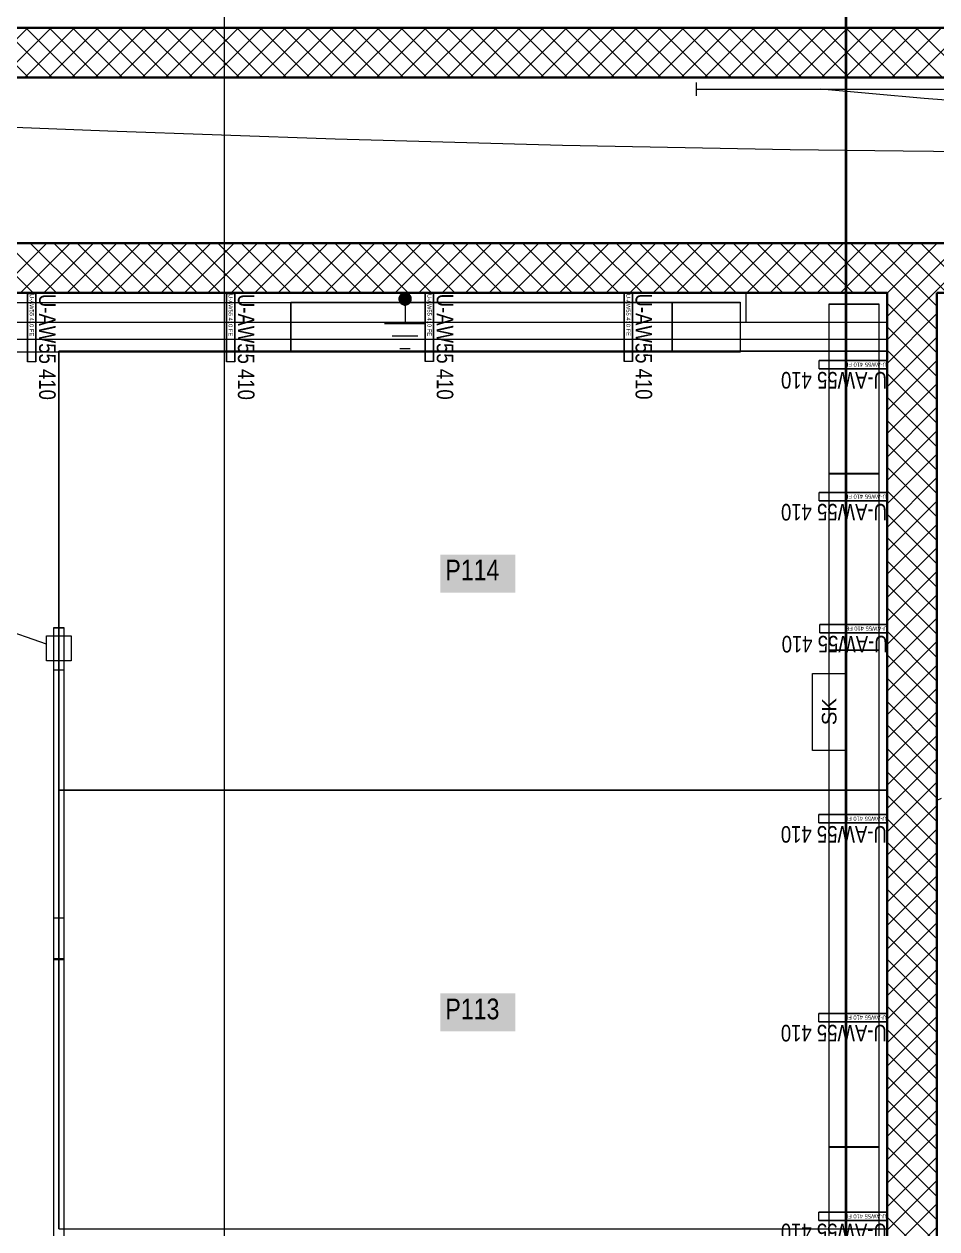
# Model space of a CAD drawing. Extents: x -1067 to 613, y -179 to 712.
# Drawn here: x -189.3 to -79.1, y 331.4 to 476.8 of the extents above; entities that cross this region are included whole.
import ezdxf
from ezdxf.lldxf.tags import DXFTag

# ---------------------------------------------------------------- set-up
doc = ezdxf.new("R2010")
doc.units = 0
doc.layers.get('0').update_dxf_attribs({"lineweight": 13})
for name, color, linetype, lineweight, true_color in [('A-____-MATC-OTLN', 7, 'Strichpunkt - Mittel', 40, 0x0080ff), ('A-DETL-____-OTLN', 5, 'Continuous', 9, 0x0000ff), ('EL01_WAN_Leitung_Licht', 7, 'Continuous', 13, 0x0080ff), ('EL01_WAN_Leuchten', 7, 'Continuous', 13, 0x0080ff), ('EL01_WAN_Licht', 7, 'Continuous', 13, 0x0080ff), ('EL01_WAN_Potentialausgleich', 1, 'Continuous', 13, 0xff0000), ('EL01_WAN_Schlaufkasten', 1, 'Continuous', 13, 0xff0000), ('EL01_WAN_Trassen', 40, 'Continuous', 13, 0xffbf00), ('EL01_WAN_Trassen Befestigung', 7, 'Continuous', 13, 0xb2b200)]:
    doc.layers.add(name, color=color, linetype=linetype, lineweight=lineweight, true_color=true_color)
for name, color, linetype, lineweight in [('A-FLOR-____-OTLN', 7, 'Continuous', 9), ('A-WALL-____-MCUT', 7, 'Continuous', 35), ('A-WALL-____-PATT', 7, 'Continuous', 35), ('C-PRKG-____-IDEN', 7, 'Continuous', 5), ('C-PRKG-____-OTLN', 7, 'Continuous', 9), ('S-GRID-____-OTLN', 7, 'Continuous', 5)]:
    doc.layers.add(name, color=color, linetype=linetype, lineweight=lineweight)
doc.styles.get("Standard").update_dxf_attribs({"font": 'arial.ttf'})
tags = doc.linetypes.add('_Rasterlinie_', pattern=[0.375, 0.2, -0.05, 0.075, -0.05]).pattern_tags.tags
tags[10:11] = [DXFTag(74, 4), DXFTag(75, 0), DXFTag(340, '0'), DXFTag(46, 1.0), DXFTag(50, 0.0), DXFTag(44, 0.0), DXFTag(45, 0.0)]
tags[8:9] = [DXFTag(74, 4), DXFTag(75, 0), DXFTag(340, '0'), DXFTag(46, 1.0), DXFTag(50, 0.0), DXFTag(44, 0.0), DXFTag(45, 0.0)]
tags[6:7] = [DXFTag(74, 4), DXFTag(75, 0), DXFTag(340, '0'), DXFTag(46, 1.0), DXFTag(50, 0.0), DXFTag(44, 0.0), DXFTag(45, 0.0)]
tags[4:5] = [DXFTag(74, 4), DXFTag(75, 0), DXFTag(340, '0'), DXFTag(46, 1.0), DXFTag(50, 0.0), DXFTag(44, 0.0), DXFTag(45, 0.0)]
tags = doc.linetypes.add('Gestrichelt', pattern=[0.1, 0.05, -0.05]).pattern_tags.tags
tags[6:7] = [DXFTag(74, 4), DXFTag(75, 0), DXFTag(340, '0'), DXFTag(46, 1.0), DXFTag(50, 0.0), DXFTag(44, 0.0), DXFTag(45, 0.0)]
tags[4:5] = [DXFTag(74, 4), DXFTag(75, 0), DXFTag(340, '0'), DXFTag(46, 1.0), DXFTag(50, 0.0), DXFTag(44, 0.0), DXFTag(45, 0.0)]
tags = doc.linetypes.add('Strichpunkt - Mittel', pattern=[0.35, 0.15, -0.1, 0, -0.1]).pattern_tags.tags
tags[10:11] = [DXFTag(74, 4), DXFTag(75, 0), DXFTag(340, '0'), DXFTag(46, 1.0), DXFTag(50, 0.0), DXFTag(44, 0.0), DXFTag(45, 0.0)]
tags[8:9] = [DXFTag(74, 4), DXFTag(75, 0), DXFTag(340, '0'), DXFTag(46, 1.0), DXFTag(50, 0.0), DXFTag(44, 0.0), DXFTag(45, 0.0)]
tags[6:7] = [DXFTag(74, 4), DXFTag(75, 0), DXFTag(340, '0'), DXFTag(46, 1.0), DXFTag(50, 0.0), DXFTag(44, 0.0), DXFTag(45, 0.0)]
tags[4:5] = [DXFTag(74, 4), DXFTag(75, 0), DXFTag(340, '0'), DXFTag(46, 1.0), DXFTag(50, 0.0), DXFTag(44, 0.0), DXFTag(45, 0.0)]

# ---------------------------------------------------------------- blocks, each defined once
blk = doc.blocks.new('Referenz-A0UJ3194XE', base_point=(-1062.18, -175.86))
at = {"layer": 'A-____-MATC-OTLN', "color": 0, "linetype": 'Strichpunkt - Mittel', "ltscale": 0.4}
blk.add_line((-90.1, 560.56), (-90.1, -171.09), dxfattribs=at)
at = {"layer": 'A-DETL-____-OTLN', "color": 0, "linetype": 'Gestrichelt', "ltscale": 0.13}
blk.add_line((-244.3, 438.76), (-85.1, 438.76), dxfattribs=at)
at = {"layer": 'A-FLOR-____-OTLN', "color": 0, "linetype": 'Continuous', "ltscale": 0.13}
for p, q in [((-85.1, 444.36), (-244.3, 444.36)), ((-102.1, 440.78), (-102.1, 444.36)), ((-85.1, 440.78), (-244.3, 440.78))]:
    blk.add_line(p, q, dxfattribs=at)
at = {"layer": 'A-WALL-____-MCUT', "color": 0, "linetype": 'Continuous', "ltscale": 0.35}
for p, q in [((198.84, 476.38), (-829.79, 476.38)), ((-827.13, 470.38), (198.84, 470.38)), ((178.3, 450.38), (-831.25, 450.38)), ((-85.1, 444.38), (-244.3, 444.38)), ((-85.1, 444.38), (-85.1, 205.78)), ((-79.1, 413.85), (-79.1, 444.38)), ((32.2, 444.38), (-79.1, 444.38)), ((-79.1, 288.58), (-79.1, 413.85))]:
    blk.add_line(p, q, dxfattribs=at)
at = {"layer": 'A-WALL-____-PATT', "color": 0, "linetype": 'Continuous', "lineweight": 9, "ltscale": 0.13}
for p, q in [((-194.83, 470.38), (-188.83, 476.38)), ((-188.73, 470.38), (-194.73, 476.38)), ((-192.01, 470.38), (-186.01, 476.38)), ((-185.9, 470.38), (-191.9, 476.38)), ((-189.18, 470.38), (-183.18, 476.38)), ((-183.08, 470.38), (-189.08, 476.38)), ((-186.35, 470.38), (-180.35, 476.38)), ((-180.25, 470.38), (-186.25, 476.38)), ((-183.52, 470.38), (-177.52, 476.38)), ((-177.42, 470.38), (-183.42, 476.38)), ((-180.69, 470.38), (-174.69, 476.38)), ((-174.59, 470.38), (-180.59, 476.38)), ((-177.86, 470.38), (-171.86, 476.38)), ((-171.76, 470.38), (-177.76, 476.38)), ((-175.04, 470.38), (-169.04, 476.38)), ((-168.93, 470.38), (-174.93, 476.38)), ((-172.21, 470.38), (-166.21, 476.38)), ((-166.1, 470.38), (-172.1, 476.38)), ((-169.38, 470.38), (-163.38, 476.38)), ((-163.28, 470.38), (-169.28, 476.38)), ((-166.55, 470.38), (-160.55, 476.38)), ((-160.45, 470.38), (-166.45, 476.38)), ((-163.72, 470.38), (-157.72, 476.38)), ((-157.62, 470.38), (-163.62, 476.38)), ((-160.89, 470.38), (-154.89, 476.38)), ((-154.79, 470.38), (-160.79, 476.38)), ((-158.07, 470.38), (-152.07, 476.38)), ((-151.96, 470.38), (-157.96, 476.38)), ((-155.24, 470.38), (-149.24, 476.38)), ((-149.13, 470.38), (-155.13, 476.38)), ((-152.41, 470.38), (-146.41, 476.38)), ((-146.31, 470.38), (-152.31, 476.38)), ((-149.58, 470.38), (-143.58, 476.38)), ((-143.48, 470.38), (-149.48, 476.38)), ((-146.75, 470.38), (-140.75, 476.38)), ((-140.65, 470.38), (-146.65, 476.38)), ((-143.92, 470.38), (-137.92, 476.38)), ((-137.82, 470.38), (-143.82, 476.38)), ((-141.09, 470.38), (-135.09, 476.38)), ((-134.99, 470.38), (-140.99, 476.38)), ((-138.27, 470.38), (-132.27, 476.38)), ((-132.16, 470.38), (-138.16, 476.38)), ((-135.44, 470.38), (-129.44, 476.38)), ((-129.34, 470.38), (-135.34, 476.38)), ((-132.61, 470.38), (-126.61, 476.38)), ((-126.51, 470.38), (-132.51, 476.38)), ((-129.78, 470.38), (-123.78, 476.38)), ((-123.68, 470.38), (-129.68, 476.38)), ((-126.95, 470.38), (-120.95, 476.38)), ((-120.85, 470.38), (-126.85, 476.38)), ((-124.12, 470.38), (-118.12, 476.38)), ((-118.02, 470.38), (-124.02, 476.38)), ((-121.3, 470.38), (-115.3, 476.38)), ((-115.19, 470.38), (-121.19, 476.38)), ((-118.47, 470.38), (-112.47, 476.38)), ((-112.36, 470.38), (-118.36, 476.38)), ((-115.64, 470.38), (-109.64, 476.38)), ((-109.54, 470.38), (-115.54, 476.38)), ((-112.81, 470.38), (-106.81, 476.38)), ((-106.71, 470.38), (-112.71, 476.38)), ((-109.98, 470.38), (-103.98, 476.38)), ((-103.88, 470.38), (-109.88, 476.38)), ((-107.15, 470.38), (-101.15, 476.38)), ((-101.05, 470.38), (-107.05, 476.38)), ((-104.33, 470.38), (-98.33, 476.38)), ((-98.22, 470.38), (-104.22, 476.38)), ((-101.5, 470.38), (-95.5, 476.38)), ((-95.39, 470.38), (-101.39, 476.38)), ((-98.67, 470.38), (-92.67, 476.38)), ((-92.57, 470.38), (-98.57, 476.38)), ((-95.84, 470.38), (-89.84, 476.38)), ((-89.74, 470.38), (-95.74, 476.38)), ((-93.01, 470.38), (-87.01, 476.38)), ((-86.91, 470.38), (-92.91, 476.38)), ((-90.18, 470.38), (-84.18, 476.38)), ((-84.08, 470.38), (-90.08, 476.38)), ((-87.35, 470.38), (-81.35, 476.38)), ((-81.25, 470.38), (-87.25, 476.38)), ((-84.53, 470.38), (-78.53, 476.38)), ((-78.42, 470.38), (-84.42, 476.38)), ((-81.7, 470.38), (-75.7, 476.38)), ((-75.6, 470.38), (-81.6, 476.38)), ((-188.19, 444.38), (-194.19, 450.38)), ((-192.55, 444.38), (-186.55, 450.38)), ((-185.36, 444.38), (-191.36, 450.38)), ((-189.72, 444.38), (-183.72, 450.38)), ((-182.53, 444.38), (-188.53, 450.38)), ((-186.89, 444.38), (-180.89, 450.38)), ((-179.7, 444.38), (-185.7, 450.38)), ((-184.07, 444.38), (-178.07, 450.38)), ((-176.87, 444.38), (-182.87, 450.38)), ((-181.24, 444.38), (-175.24, 450.38)), ((-174.05, 444.38), (-180.05, 450.38)), ((-178.41, 444.38), (-172.41, 450.38)), ((-171.22, 444.38), (-177.22, 450.38)), ((-175.58, 444.38), (-169.58, 450.38)), ((-168.39, 444.38), (-174.39, 450.38)), ((-172.75, 444.38), (-166.75, 450.38)), ((-165.56, 444.38), (-171.56, 450.38)), ((-169.92, 444.38), (-163.92, 450.38)), ((-162.73, 444.38), (-168.73, 450.38)), ((-167.09, 444.38), (-161.09, 450.38)), ((-159.9, 444.38), (-165.9, 450.38)), ((-164.27, 444.38), (-158.27, 450.38)), ((-157.08, 444.38), (-163.08, 450.38)), ((-161.44, 444.38), (-155.44, 450.38)), ((-154.25, 444.38), (-160.25, 450.38)), ((-158.61, 444.38), (-152.61, 450.38)), ((-151.42, 444.38), (-157.42, 450.38)), ((-155.78, 444.38), (-149.78, 450.38)), ((-148.59, 444.38), (-154.59, 450.38)), ((-152.95, 444.38), (-146.95, 450.38)), ((-145.76, 444.38), (-151.76, 450.38)), ((-150.12, 444.38), (-144.12, 450.38)), ((-142.93, 444.38), (-148.93, 450.38)), ((-147.3, 444.38), (-141.3, 450.38)), ((-140.1, 444.38), (-146.1, 450.38)), ((-144.47, 444.38), (-138.47, 450.38)), ((-137.28, 444.38), (-143.28, 450.38)), ((-141.64, 444.38), (-135.64, 450.38)), ((-134.45, 444.38), (-140.45, 450.38)), ((-138.81, 444.38), (-132.81, 450.38)), ((-131.62, 444.38), (-137.62, 450.38)), ((-135.98, 444.38), (-129.98, 450.38)), ((-128.79, 444.38), (-134.79, 450.38)), ((-133.15, 444.38), (-127.15, 450.38)), ((-125.96, 444.38), (-131.96, 450.38)), ((-130.33, 444.38), (-124.33, 450.38)), ((-123.13, 444.38), (-129.13, 450.38)), ((-127.5, 444.38), (-121.5, 450.38)), ((-120.31, 444.38), (-126.31, 450.38)), ((-124.67, 444.38), (-118.67, 450.38)), ((-117.48, 444.38), (-123.48, 450.38)), ((-121.84, 444.38), (-115.84, 450.38)), ((-114.65, 444.38), (-120.65, 450.38)), ((-119.01, 444.38), (-113.01, 450.38)), ((-111.82, 444.38), (-117.82, 450.38)), ((-116.18, 444.38), (-110.18, 450.38)), ((-108.99, 444.38), (-114.99, 450.38)), ((-113.35, 444.38), (-107.35, 450.38)), ((-106.16, 444.38), (-112.16, 450.38)), ((-110.53, 444.38), (-104.53, 450.38)), ((-103.34, 444.38), (-109.34, 450.38)), ((-107.7, 444.38), (-101.7, 450.38)), ((-100.51, 444.38), (-106.51, 450.38)), ((-104.87, 444.38), (-98.87, 450.38)), ((-97.68, 444.38), (-103.68, 450.38)), ((-102.04, 444.38), (-96.04, 450.38)), ((-94.85, 444.38), (-100.85, 450.38)), ((-99.21, 444.38), (-93.21, 450.38)), ((-92.02, 444.38), (-98.02, 450.38)), ((-96.38, 444.38), (-90.38, 450.38)), ((-89.19, 444.38), (-95.19, 450.38)), ((-93.56, 444.38), (-87.56, 450.38)), ((-86.36, 444.38), (-92.36, 450.38)), ((-90.73, 444.38), (-84.73, 450.38)), ((-83.54, 444.38), (-89.54, 450.38)), ((-87.9, 444.38), (-81.9, 450.38)), ((-80.71, 444.38), (-86.71, 450.38)), ((-85.07, 444.38), (-79.07, 450.38)), ((-77.88, 444.38), (-83.88, 450.38)), ((-82.24, 444.38), (-76.24, 450.38)), ((-75.05, 444.38), (-81.05, 450.38)), ((-79.41, 444.38), (-73.41, 450.38)), ((-85.1, 444.35), (-85.07, 444.38)), ((-85.1, 441.52), (-82.24, 444.38)), ((-85.1, 438.69), (-79.41, 444.38)), ((-79.1, 439.94), (-83.54, 444.38)), ((-79.1, 442.76), (-80.71, 444.38)), ((-79.1, 437.11), (-85.1, 443.11)), ((-85.1, 435.86), (-79.1, 441.86)), ((-79.1, 434.28), (-85.1, 440.28)), ((-85.1, 433.04), (-79.1, 439.04)), ((-79.1, 431.45), (-85.1, 437.45)), ((-85.1, 430.21), (-79.1, 436.21)), ((-79.1, 428.62), (-85.1, 434.62)), ((-85.1, 427.38), (-79.1, 433.38)), ((-79.1, 425.79), (-85.1, 431.79)), ((-85.1, 424.55), (-79.1, 430.55)), ((-79.1, 422.97), (-85.1, 428.97)), ((-85.1, 421.72), (-79.1, 427.72)), ((-79.1, 420.14), (-85.1, 426.14)), ((-85.1, 418.89), (-79.1, 424.89)), ((-79.1, 417.31), (-85.1, 423.31)), ((-85.1, 416.06), (-79.1, 422.06)), ((-79.1, 414.48), (-85.1, 420.48)), ((-85.1, 413.24), (-79.1, 419.24)), ((-79.1, 411.65), (-85.1, 417.65)), ((-85.1, 410.41), (-79.1, 416.41)), ((-79.1, 408.82), (-85.1, 414.82)), ((-85.1, 407.58), (-79.1, 413.58)), ((-79.1, 406), (-85.1, 412)), ((-85.1, 404.75), (-79.1, 410.75)), ((-79.1, 403.17), (-85.1, 409.17)), ((-85.1, 401.92), (-79.1, 407.92)), ((-79.1, 400.34), (-85.1, 406.34)), ((-85.1, 399.09), (-79.1, 405.09)), ((-79.1, 397.51), (-85.1, 403.51)), ((-85.1, 396.27), (-79.1, 402.27)), ((-79.1, 394.68), (-85.1, 400.68)), ((-85.1, 393.44), (-79.1, 399.44)), ((-79.1, 391.85), (-85.1, 397.85)), ((-85.1, 390.61), (-79.1, 396.61)), ((-79.1, 389.02), (-85.1, 395.02)), ((-85.1, 387.78), (-79.1, 393.78)), ((-79.1, 386.2), (-85.1, 392.2)), ((-85.1, 384.95), (-79.1, 390.95)), ((-79.1, 383.37), (-85.1, 389.37)), ((-85.1, 382.12), (-79.1, 388.12)), ((-79.1, 380.54), (-85.1, 386.54)), ((-85.1, 379.3), (-79.1, 385.3)), ((-79.1, 377.71), (-85.1, 383.71)), ((-78.58, 383.33), (-79.1, 383.07)), ((-85.1, 376.47), (-79.1, 382.47)), ((-79.1, 374.88), (-85.1, 380.88)), ((-85.1, 373.64), (-79.1, 379.64)), ((-79.1, 372.05), (-85.1, 378.05)), ((-85.1, 370.81), (-79.1, 376.81)), ((-79.1, 369.23), (-85.1, 375.23)), ((-85.1, 367.98), (-79.1, 373.98)), ((-79.1, 366.4), (-85.1, 372.4)), ((-85.1, 365.15), (-79.1, 371.15)), ((-79.1, 363.57), (-85.1, 369.57)), ((-85.1, 362.32), (-79.1, 368.32)), ((-79.1, 360.74), (-85.1, 366.74)), ((-85.1, 359.5), (-79.1, 365.5)), ((-79.1, 357.91), (-85.1, 363.91)), ((-85.1, 356.67), (-79.1, 362.67)), ((-79.1, 355.08), (-85.1, 361.08)), ((-85.1, 353.84), (-79.1, 359.84)), ((-79.1, 352.26), (-85.1, 358.26)), ((-85.1, 351.01), (-79.1, 357.01)), ((-79.1, 349.43), (-85.1, 355.43)), ((-85.1, 348.18), (-79.1, 354.18)), ((-79.1, 346.6), (-85.1, 352.6)), ((-85.1, 345.35), (-79.1, 351.35)), ((-79.1, 343.77), (-85.1, 349.77)), ((-85.1, 342.53), (-79.1, 348.53)), ((-79.1, 340.94), (-85.1, 346.94)), ((-85.1, 339.7), (-79.1, 345.7)), ((-79.1, 338.11), (-85.1, 344.11)), ((-85.1, 336.87), (-79.1, 342.87)), ((-79.1, 335.28), (-85.1, 341.28)), ((-85.1, 334.04), (-79.1, 340.04)), ((-79.1, 332.46), (-85.1, 338.46)), ((-85.1, 331.21), (-79.1, 337.21)), ((-79.1, 329.63), (-85.1, 335.63)), ((-85.1, 328.38), (-79.1, 334.38)), ((-79.1, 326.8), (-85.1, 332.8)), ((-85.1, 325.56), (-79.1, 331.56))]:
    blk.add_line(p, q, dxfattribs=at)
at = {"layer": 'C-PRKG-____-IDEN', "color": 7, "linetype": 'Continuous', "ltscale": 0.13, "true_color": 0xffffff}
for points in [[(-139.05, 408.19), (-129.98, 408.19), (-139.05, 412.78)], [(-129.98, 408.19), (-139.05, 412.78), (-129.98, 412.78)], [(-139.05, 355.2), (-129.98, 355.2), (-139.05, 359.79)], [(-129.98, 355.2), (-139.05, 359.79), (-129.98, 359.79)]]:
    blk.add_solid(points, dxfattribs=at)
at = {"layer": 'C-PRKG-____-OTLN', "color": 0, "linetype": 'Continuous', "ltscale": 0.13}
for p, q in [((-185.1, 437.34), (-185.1, 384.35)), ((-85.1, 437.34), (-185.1, 437.34)), ((-85.1, 437.34), (-185.1, 437.34)), ((-185.1, 437.34), (-185.1, 384.35)), ((-185.1, 384.35), (-185.1, 437.34)), ((-185.1, 437.34), (-85.1, 437.34)), ((-185.1, 437.34), (-185.1, 437.34)), ((-85.1, 437.34), (-85.1, 384.35)), ((-85.1, 437.34), (-85.1, 384.35)), ((-185.1, 384.35), (-185.1, 331.37)), ((-85.1, 384.35), (-185.1, 384.35)), ((-85.1, 384.35), (-185.1, 384.35)), ((-185.1, 384.35), (-185.1, 331.37)), ((-185.1, 331.37), (-185.1, 384.35)), ((-185.1, 384.35), (-85.1, 384.35)), ((-185.1, 384.35), (-185.1, 384.35)), ((-85.1, 384.35), (-185.1, 384.35)), ((-185.1, 384.35), (-85.1, 384.35)), ((-85.1, 384.35), (-185.1, 384.35)), ((-185.1, 384.35), (-185.1, 384.35)), ((-85.1, 384.35), (-85.1, 331.37)), ((-85.1, 384.35), (-85.1, 331.37)), ((-185.1, 331.37), (-85.1, 331.37)), ((-185.1, 331.37), (-185.1, 331.36))]:
    blk.add_line(p, q, dxfattribs=at)
at = {"layer": 'S-GRID-____-OTLN', "color": 0, "linetype": '_Rasterlinie_', "ltscale": 0.13}
blk.add_line((-165.1, -171.09), (-165.1, 546.38), dxfattribs=at)
at = {"layer": 'C-PRKG-____-IDEN', "color": 0, "linetype": 'Continuous', "ltscale": 0.13, "char_height": 2.5, "attachment_point": 1}
for s, insert in [('{\\W0.8;\\fArial;P114}', (-138.43, 412.16)), ('{\\W0.8;\\fArial;P113}', (-138.43, 359.17))]:
    blk.add_mtext(s, dxfattribs=dict(at, insert=insert))
blk = doc.blocks.new('IfcObject-A0UJ319EXE', base_point=(-188.85, 431.74))
at = {"layer": 'EL01_WAN_Trassen', "linetype": 'ByBlock', "lineweight": -2, "ltscale": 0.13}
for p, q in [((-187.85, 444.26), (-188.85, 444.26)), ((-187.85, 444.26), (-188.85, 444.26)), ((-188.85, 444.26), (-188.85, 436.06)), ((-188.85, 436.06), (-188.85, 444.26)), ((-188.85, 444.26), (-188.85, 444.26)), ((-187.85, 444.26), (-187.85, 436.06)), ((-187.85, 436.06), (-187.85, 444.26)), ((-187.85, 444.26), (-187.85, 444.26)), ((-187.85, 436.06), (-188.85, 436.06)), ((-187.85, 436.06), (-188.85, 436.06)), ((-188.85, 436.06), (-188.85, 436.06)), ((-187.85, 436.06), (-187.85, 436.06))]:
    blk.add_line(p, q, dxfattribs=at)
at = {"layer": 'EL01_WAN_Trassen', "lineweight": -2, "attachment_point": 1, "rotation": 270}
for s, insert, char_height in [('{\\fArial;U-AW55 410 FE}', (-188.1, 444.21), 0.5), ('{\\W0.8;\\fArial;U-AW55 410}', (-185.47, 444.24), 2)]:
    blk.add_mtext(s, dxfattribs=dict(at, insert=insert, char_height=char_height))
blk = doc.blocks.new('IfcObject-A0UJ319OXE', base_point=(-97.54, 400.96))
at = {"layer": 'EL01_WAN_Trassen', "linetype": 'ByBlock', "lineweight": -2, "ltscale": 0.13}
for p, q in [((-93.22, 403.34), (-93.22, 404.34)), ((-93.22, 403.34), (-93.22, 404.34)), ((-85.02, 404.34), (-93.22, 404.34)), ((-93.22, 404.34), (-93.22, 404.34)), ((-93.22, 404.34), (-85.02, 404.34)), ((-85.02, 403.34), (-93.22, 403.34)), ((-93.22, 403.34), (-93.22, 403.34)), ((-93.22, 403.34), (-85.02, 403.34)), ((-85.02, 403.34), (-85.02, 404.34)), ((-85.02, 403.34), (-85.02, 404.34)), ((-85.02, 404.34), (-85.02, 404.34)), ((-85.02, 403.34), (-85.02, 403.34))]:
    blk.add_line(p, q, dxfattribs=at)
at = {"layer": 'EL01_WAN_Trassen', "lineweight": -2, "attachment_point": 1, "rotation": 180}
for s, insert, char_height in [('{\\W0.8;\\fArial;U-AW55 410}', (-85.04, 400.96), 2), ('{\\fArial;U-AW55 410 FE}', (-85.07, 403.59), 0.5)]:
    blk.add_mtext(s, dxfattribs=dict(at, insert=insert, char_height=char_height))
blk = doc.blocks.new('Kabelkanal-A0UJ319UXE', base_point=(-92.1, 422.54))
at = {"color": 0, "linetype": 'ByBlock', "lineweight": -2, "ltscale": 0.13}
for p, q in [((-92.1, 443.01), (-92.1, 443.04)), ((-92.1, 422.57), (-92.1, 443.04)), ((-92.1, 443.04), (-86.1, 443.04)), ((-92.1, 422.54), (-92.1, 443.01)), ((-92.1, 443.01), (-86.1, 443.01)), ((-86.1, 443.01), (-86.1, 443.04)), ((-86.1, 443.04), (-86.1, 422.57)), ((-86.1, 443.01), (-86.1, 422.54)), ((-92.1, 422.54), (-92.1, 422.57)), ((-86.1, 422.57), (-92.1, 422.57)), ((-86.1, 422.54), (-92.1, 422.54)), ((-86.1, 422.54), (-86.1, 422.57))]:
    blk.add_line(p, q, dxfattribs=at)
blk = doc.blocks.new('Kabelkanal-A0UJ31B6XE', base_point=(-157.1, 437.22))
at = {"color": 0, "linetype": 'ByBlock', "lineweight": -2, "ltscale": 0.13}
for p, q in [((-157.1, 443.21), (-157.1, 443.24)), ((-157.1, 437.24), (-157.1, 443.24)), ((-157.1, 443.24), (-111.06, 443.24)), ((-157.1, 437.22), (-157.1, 443.21)), ((-157.1, 443.21), (-111.06, 443.21)), ((-111.06, 443.21), (-111.06, 443.24)), ((-111.06, 443.24), (-111.06, 437.24)), ((-111.06, 443.21), (-111.06, 437.22)), ((-157.1, 437.22), (-157.1, 437.24)), ((-111.06, 437.24), (-157.1, 437.24)), ((-111.06, 437.22), (-157.1, 437.22)), ((-111.06, 437.22), (-111.06, 437.24))]:
    blk.add_line(p, q, dxfattribs=at)
blk = doc.blocks.new('Kabelkanal-A0UJ31B8XE', base_point=(-92.1, 281.25))
at = {"color": 0, "linetype": 'ByBlock', "lineweight": -2, "ltscale": 0.13}
for p, q in [((-92.1, 341.24), (-92.1, 341.26)), ((-92.1, 281.27), (-92.1, 341.26)), ((-92.1, 341.26), (-86.1, 341.26)), ((-92.1, 281.25), (-92.1, 341.24)), ((-92.1, 341.24), (-86.1, 341.24)), ((-86.1, 341.24), (-86.1, 341.26)), ((-86.1, 341.26), (-86.1, 281.27)), ((-86.1, 341.24), (-86.1, 281.25)), ((-92.1, 281.25), (-92.1, 281.27)), ((-86.1, 281.27), (-92.1, 281.27)), ((-86.1, 281.25), (-92.1, 281.25)), ((-86.1, 281.25), (-86.1, 281.27))]:
    blk.add_line(p, q, dxfattribs=at)
blk = doc.blocks.new('Kabelkanal-A0UJ31BEXE', base_point=(-92.1, 401.22))
at = {"color": 0, "linetype": 'ByBlock', "lineweight": -2, "ltscale": 0.13}
for p, q in [((-92.1, 422.54), (-92.1, 422.57)), ((-92.1, 401.25), (-92.1, 422.57)), ((-92.1, 422.57), (-86.1, 422.57)), ((-92.1, 401.22), (-92.1, 422.54)), ((-92.1, 422.54), (-86.1, 422.54)), ((-86.1, 422.54), (-86.1, 422.57)), ((-86.1, 422.57), (-86.1, 401.25)), ((-86.1, 422.54), (-86.1, 401.22)), ((-92.1, 401.22), (-92.1, 401.25)), ((-86.1, 401.25), (-92.1, 401.25)), ((-86.1, 401.22), (-92.1, 401.22)), ((-86.1, 401.22), (-86.1, 401.25))]:
    blk.add_line(p, q, dxfattribs=at)
blk = doc.blocks.new('Kabelkanal-A0UJ31BQXE', base_point=(-217.1, 437.21))
at = {"color": 0, "linetype": 'ByBlock', "lineweight": -2, "ltscale": 0.13}
for p, q in [((-217.1, 437.21), (-217.1, 443.21)), ((-217.1, 443.21), (-157.1, 443.21)), ((-157.1, 443.21), (-157.1, 437.21)), ((-157.1, 437.21), (-217.1, 437.21))]:
    blk.add_line(p, q, dxfattribs=at)
blk = doc.blocks.new('IfcObject-A0UJ31C2XE', base_point=(-97.63, 432.82))
at = {"layer": 'EL01_WAN_Trassen', "linetype": 'ByBlock', "lineweight": -2, "ltscale": 0.13}
for p, q in [((-93.31, 435.2), (-93.31, 436.2)), ((-93.31, 435.2), (-93.31, 436.2)), ((-85.11, 436.2), (-93.31, 436.2)), ((-93.31, 436.2), (-93.31, 436.2)), ((-93.31, 436.2), (-85.11, 436.2)), ((-85.11, 435.2), (-93.31, 435.2)), ((-93.31, 435.2), (-93.31, 435.2)), ((-93.31, 435.2), (-85.11, 435.2)), ((-85.11, 435.2), (-85.11, 436.2)), ((-85.11, 435.2), (-85.11, 436.2)), ((-85.11, 436.2), (-85.11, 436.2)), ((-85.11, 435.2), (-85.11, 435.2))]:
    blk.add_line(p, q, dxfattribs=at)
at = {"layer": 'EL01_WAN_Trassen', "lineweight": -2, "attachment_point": 1, "rotation": 180}
for s, insert, char_height in [('{\\fArial;U-AW55 410 FE}', (-85.16, 435.45), 0.5), ('{\\W0.8;\\fArial;U-AW55 410}', (-85.12, 432.82), 2)]:
    blk.add_mtext(s, dxfattribs=dict(at, insert=insert, char_height=char_height))
blk = doc.blocks.new('IfcObject-A0UJ31COXE', base_point=(-97.65, 354))
at = {"layer": 'EL01_WAN_Trassen', "linetype": 'ByBlock', "lineweight": -2, "ltscale": 0.13}
for p, q in [((-93.33, 356.38), (-93.33, 357.38)), ((-93.33, 356.38), (-93.33, 357.38)), ((-85.13, 357.38), (-93.33, 357.38)), ((-93.33, 357.38), (-93.33, 357.38)), ((-93.33, 357.38), (-85.13, 357.38)), ((-85.13, 356.38), (-93.33, 356.38)), ((-93.33, 356.38), (-93.33, 356.38)), ((-93.33, 356.38), (-85.13, 356.38)), ((-85.13, 356.38), (-85.13, 357.38)), ((-85.13, 356.38), (-85.13, 357.38)), ((-85.13, 357.38), (-85.13, 357.38)), ((-85.13, 356.38), (-85.13, 356.38))]:
    blk.add_line(p, q, dxfattribs=at)
at = {"layer": 'EL01_WAN_Trassen', "lineweight": -2, "attachment_point": 1, "rotation": 180}
for s, insert, char_height in [('{\\fArial;U-AW55 410 FE}', (-85.18, 356.63), 0.5), ('{\\W0.8;\\fArial;U-AW55 410}', (-85.14, 354), 2)]:
    blk.add_mtext(s, dxfattribs=dict(at, insert=insert, char_height=char_height))
blk = doc.blocks.new('IfcObject-A0UJ31D0XE', base_point=(-97.63, 416.89))
at = {"layer": 'EL01_WAN_Trassen', "linetype": 'ByBlock', "lineweight": -2, "ltscale": 0.13}
for p, q in [((-93.31, 419.27), (-93.31, 420.27)), ((-93.31, 419.27), (-93.31, 420.27)), ((-85.11, 420.27), (-93.31, 420.27)), ((-93.31, 420.27), (-93.31, 420.27)), ((-93.31, 420.27), (-85.11, 420.27)), ((-85.11, 419.27), (-93.31, 419.27)), ((-93.31, 419.27), (-93.31, 419.27)), ((-93.31, 419.27), (-85.11, 419.27)), ((-85.11, 419.27), (-85.11, 420.27)), ((-85.11, 419.27), (-85.11, 420.27)), ((-85.11, 420.27), (-85.11, 420.27)), ((-85.11, 419.27), (-85.11, 419.27))]:
    blk.add_line(p, q, dxfattribs=at)
at = {"layer": 'EL01_WAN_Trassen', "lineweight": -2, "attachment_point": 1, "rotation": 180}
for s, insert, char_height in [('{\\W0.8;\\fArial;U-AW55 410}', (-85.12, 416.89), 2), ('{\\fArial;U-AW55 410 FE}', (-85.16, 419.52), 0.5)]:
    blk.add_mtext(s, dxfattribs=dict(at, insert=insert, char_height=char_height))
blk = doc.blocks.new('Kabelkanal-A0UJ31D8XE', base_point=(-92.1, 341.24))
at = {"color": 0, "linetype": 'ByBlock', "lineweight": -2, "ltscale": 0.13}
for p, q in [((-92.1, 401.22), (-92.1, 401.25)), ((-92.1, 341.26), (-92.1, 401.25)), ((-92.1, 401.25), (-86.1, 401.25)), ((-92.1, 341.24), (-92.1, 401.22)), ((-92.1, 401.22), (-86.1, 401.22)), ((-86.1, 401.22), (-86.1, 401.25)), ((-86.1, 401.25), (-86.1, 341.26)), ((-86.1, 401.22), (-86.1, 341.24)), ((-92.1, 341.24), (-92.1, 341.26)), ((-86.1, 341.26), (-92.1, 341.26)), ((-86.1, 341.24), (-92.1, 341.24)), ((-86.1, 341.24), (-86.1, 341.26))]:
    blk.add_line(p, q, dxfattribs=at)
blk = doc.blocks.new('IfcObject-A0UJ31DAXE', base_point=(-164.85, 431.74))
at = {"layer": 'EL01_WAN_Trassen', "linetype": 'ByBlock', "lineweight": -2, "ltscale": 0.13}
for p, q in [((-163.85, 444.26), (-164.85, 444.26)), ((-163.85, 444.26), (-164.85, 444.26)), ((-164.85, 444.26), (-164.85, 436.06)), ((-164.85, 436.06), (-164.85, 444.26)), ((-164.85, 444.26), (-164.85, 444.26)), ((-163.85, 444.26), (-163.85, 436.06)), ((-163.85, 436.06), (-163.85, 444.26)), ((-163.85, 444.26), (-163.85, 444.26)), ((-163.85, 436.06), (-164.85, 436.06)), ((-163.85, 436.06), (-164.85, 436.06)), ((-164.85, 436.06), (-164.85, 436.06)), ((-163.85, 436.06), (-163.85, 436.06))]:
    blk.add_line(p, q, dxfattribs=at)
at = {"layer": 'EL01_WAN_Trassen', "lineweight": -2, "attachment_point": 1, "rotation": 270}
for s, insert, char_height in [('{\\fArial;U-AW55 410 FE}', (-164.1, 444.21), 0.5), ('{\\W0.8;\\fArial;U-AW55 410}', (-161.47, 444.24), 2)]:
    blk.add_mtext(s, dxfattribs=dict(at, insert=insert, char_height=char_height))
blk = doc.blocks.new('IfcObject-A0UJ31DMXE', base_point=(-116.85, 431.78))
at = {"layer": 'EL01_WAN_Trassen', "linetype": 'ByBlock', "lineweight": -2, "ltscale": 0.13}
for p, q in [((-115.85, 444.3), (-116.85, 444.3)), ((-115.85, 444.3), (-116.85, 444.3)), ((-116.85, 444.3), (-116.85, 436.1)), ((-116.85, 436.1), (-116.85, 444.3)), ((-116.85, 444.3), (-116.85, 444.3)), ((-115.85, 444.3), (-115.85, 436.1)), ((-115.85, 436.1), (-115.85, 444.3)), ((-115.85, 444.3), (-115.85, 444.3)), ((-115.85, 436.1), (-116.85, 436.1)), ((-115.85, 436.1), (-116.85, 436.1)), ((-116.85, 436.1), (-116.85, 436.1)), ((-115.85, 436.1), (-115.85, 436.1))]:
    blk.add_line(p, q, dxfattribs=at)
at = {"layer": 'EL01_WAN_Trassen', "lineweight": -2, "attachment_point": 1, "rotation": 270}
for s, insert, char_height in [('{\\fArial;U-AW55 410 FE}', (-116.1, 444.25), 0.5), ('{\\W0.8;\\fArial;U-AW55 410}', (-113.47, 444.29), 2)]:
    blk.add_mtext(s, dxfattribs=dict(at, insert=insert, char_height=char_height))
blk = doc.blocks.new('IfcObject-A0UJ31E2XE', base_point=(-97.65, 330))
at = {"layer": 'EL01_WAN_Trassen', "linetype": 'ByBlock', "lineweight": -2, "ltscale": 0.13}
for p, q in [((-93.33, 332.38), (-93.33, 333.38)), ((-93.33, 332.38), (-93.33, 333.38)), ((-85.13, 333.38), (-93.33, 333.38)), ((-93.33, 333.38), (-93.33, 333.38)), ((-93.33, 333.38), (-85.13, 333.38)), ((-85.13, 332.38), (-85.13, 333.38)), ((-85.13, 332.38), (-85.13, 333.38)), ((-85.13, 333.38), (-85.13, 333.38)), ((-85.13, 332.38), (-93.33, 332.38)), ((-93.33, 332.38), (-93.33, 332.38)), ((-93.33, 332.38), (-85.13, 332.38)), ((-85.13, 332.38), (-85.13, 332.38))]:
    blk.add_line(p, q, dxfattribs=at)
at = {"layer": 'EL01_WAN_Trassen', "lineweight": -2, "attachment_point": 1, "rotation": 180}
for s, insert, char_height in [('{\\fArial;U-AW55 410 FE}', (-85.18, 332.63), 0.5), ('{\\W0.8;\\fArial;U-AW55 410}', (-85.14, 330), 2)]:
    blk.add_mtext(s, dxfattribs=dict(at, insert=insert, char_height=char_height))
blk = doc.blocks.new('IfcObject-A0UJ31E8XE', base_point=(-140.85, 431.76))
at = {"layer": 'EL01_WAN_Trassen', "linetype": 'ByBlock', "lineweight": -2, "ltscale": 0.13}
for p, q in [((-139.85, 444.28), (-140.85, 444.28)), ((-139.85, 444.28), (-140.85, 444.28)), ((-140.85, 444.28), (-140.85, 436.08)), ((-140.85, 436.08), (-140.85, 444.28)), ((-140.85, 444.28), (-140.85, 444.28)), ((-139.85, 444.28), (-139.85, 436.08)), ((-139.85, 436.08), (-139.85, 444.28)), ((-139.85, 444.28), (-139.85, 444.28)), ((-139.85, 436.08), (-140.85, 436.08)), ((-139.85, 436.08), (-140.85, 436.08)), ((-140.85, 436.08), (-140.85, 436.08)), ((-139.85, 436.08), (-139.85, 436.08))]:
    blk.add_line(p, q, dxfattribs=at)
at = {"layer": 'EL01_WAN_Trassen', "lineweight": -2, "attachment_point": 1, "rotation": 270}
for s, insert, char_height in [('{\\fArial;U-AW55 410 FE}', (-140.1, 444.23), 0.5), ('{\\W0.8;\\fArial;U-AW55 410}', (-137.47, 444.27), 2)]:
    blk.add_mtext(s, dxfattribs=dict(at, insert=insert, char_height=char_height))
blk = doc.blocks.new('Kabelkanal-A0UJ31EEXE', base_point=(-111.06, 437.22))
at = {"color": 0, "linetype": 'ByBlock', "lineweight": -2, "ltscale": 0.13}
for p, q in [((-111.06, 443.21), (-111.06, 443.24)), ((-111.06, 437.24), (-111.06, 443.24)), ((-111.06, 443.24), (-102.84, 443.24)), ((-111.06, 437.22), (-111.06, 443.21)), ((-111.06, 443.21), (-102.84, 443.21)), ((-102.84, 443.21), (-102.84, 443.24)), ((-102.84, 443.24), (-102.84, 437.24)), ((-102.84, 443.21), (-102.84, 437.22)), ((-111.06, 437.22), (-111.06, 437.24)), ((-102.84, 437.24), (-111.06, 437.24)), ((-102.84, 437.22), (-111.06, 437.22)), ((-102.84, 437.22), (-102.84, 437.24))]:
    blk.add_line(p, q, dxfattribs=at)
blk = doc.blocks.new('IfcObject-A0UJ31EIXE', base_point=(-97.65, 378))
at = {"layer": 'EL01_WAN_Trassen', "linetype": 'ByBlock', "lineweight": -2, "ltscale": 0.13}
for p, q in [((-93.33, 380.38), (-93.33, 381.38)), ((-93.33, 380.38), (-93.33, 381.38)), ((-85.13, 381.38), (-93.33, 381.38)), ((-93.33, 381.38), (-93.33, 381.38)), ((-93.33, 381.38), (-85.13, 381.38)), ((-85.13, 380.38), (-85.13, 381.38)), ((-85.13, 380.38), (-85.13, 381.38)), ((-85.13, 381.38), (-85.13, 381.38)), ((-85.13, 380.38), (-93.33, 380.38)), ((-93.33, 380.38), (-93.33, 380.38)), ((-93.33, 380.38), (-85.13, 380.38)), ((-85.13, 380.38), (-85.13, 380.38))]:
    blk.add_line(p, q, dxfattribs=at)
at = {"layer": 'EL01_WAN_Trassen', "lineweight": -2, "attachment_point": 1, "rotation": 180}
for s, insert, char_height in [('{\\fArial;U-AW55 410 FE}', (-85.18, 380.63), 0.5), ('{\\W0.8;\\fArial;U-AW55 410}', (-85.14, 378), 2)]:
    blk.add_mtext(s, dxfattribs=dict(at, insert=insert, char_height=char_height))
blk = doc.blocks.new('Leitung-A0UJ31N4XE', base_point=(-93.11, 465.23))
at = {"color": 0, "linetype": 'ByBlock', "lineweight": -2, "ltscale": 0.13}
for p, q in [((-80.64, 467.82), (-93.11, 468.96)), ((56.02, 468.96), (43.71, 467.83)), ((-68.14, 466.88), (-80.64, 467.82)), ((31.38, 466.91), (19.04, 466.18)), ((43.71, 467.83), (31.38, 466.91)), ((-55.63, 466.16), (-68.14, 466.88)), ((-43.1, 465.64), (-55.63, 466.16)), ((-30.57, 465.33), (-43.1, 465.64)), ((6.69, 465.66), (-5.67, 465.34)), ((19.04, 466.18), (6.69, 465.66)), ((-18.03, 465.23), (-30.57, 465.33)), ((-5.67, 465.34), (-18.03, 465.23))]:
    blk.add_line(p, q, dxfattribs=at)
blk = doc.blocks.new('Kabelkanal-A0UJ31PIXE', base_point=(-185.69, 323.89))
at = {"color": 0, "linetype": 'ByBlock', "lineweight": -2, "ltscale": 0.13}
for p, q in [((-185.69, 363.88), (-185.69, 363.91)), ((-185.69, 363.91), (-184.49, 363.91)), ((-185.69, 323.91), (-185.69, 363.91)), ((-185.69, 363.88), (-184.49, 363.88)), ((-185.69, 323.89), (-185.69, 363.88)), ((-184.49, 363.88), (-184.49, 363.91)), ((-184.49, 363.91), (-184.49, 323.91)), ((-184.49, 363.88), (-184.49, 323.89)), ((-185.69, 323.89), (-185.69, 323.91)), ((-184.49, 323.91), (-185.69, 323.91)), ((-184.49, 323.89), (-185.69, 323.89)), ((-184.49, 323.89), (-184.49, 323.91))]:
    blk.add_line(p, q, dxfattribs=at)
blk = doc.blocks.new('Leitung-A0UJ31UUXE', base_point=(-234.66, 401.95))
at = {"color": 0, "linetype": 'ByBlock', "lineweight": -2, "ltscale": 0.13}
for p, q in [((-232.31, 432.27), (-234.66, 435.21)), ((-229.85, 429.43), (-232.31, 432.27)), ((-227.27, 426.67), (-229.85, 429.43)), ((-224.59, 424.02), (-227.27, 426.67)), ((-221.8, 421.48), (-224.59, 424.02)), ((-218.91, 419.06), (-221.8, 421.48)), ((-214.01, 415.38), (-218.91, 419.06)), ((-208.87, 412.03), (-214.01, 415.38)), ((-203.53, 409), (-208.87, 412.03)), ((-198.02, 406.31), (-203.53, 409)), ((-192.36, 403.96), (-198.02, 406.31)), ((-186.59, 401.95), (-192.36, 403.96))]:
    blk.add_line(p, q, dxfattribs=at)
blk = doc.blocks.new('Kabelkanal-A0UJ31YYXE', base_point=(-185.69, 363.93))
at = {"color": 0, "linetype": 'ByBlock', "lineweight": -2, "ltscale": 0.13}
for p, q in [((-185.69, 403.92), (-185.69, 403.95)), ((-185.69, 403.95), (-184.49, 403.95)), ((-185.69, 363.95), (-185.69, 403.95)), ((-185.69, 403.92), (-184.49, 403.92)), ((-185.69, 363.93), (-185.69, 403.92)), ((-184.49, 403.92), (-184.49, 403.95)), ((-184.49, 403.95), (-184.49, 363.95)), ((-184.49, 403.92), (-184.49, 363.93)), ((-185.69, 363.93), (-185.69, 363.95)), ((-184.49, 363.95), (-185.69, 363.95)), ((-184.49, 363.93), (-185.69, 363.93)), ((-184.49, 363.93), (-184.49, 363.95))]:
    blk.add_line(p, q, dxfattribs=at)
blk = doc.blocks.new('Erdungs-Anschluss-A0UJ320IXE', base_point=(-145.79, 437.63))
at = {"color": 0, "linetype": 'ByBlock', "lineweight": -2, "ltscale": 0.13}
for p, q in [((-144.03, 443.73), (-144.04, 443.63)), ((-144.04, 443.63), (-144.03, 443.54)), ((-144.01, 443.83), (-144.03, 443.73)), ((-143.98, 443.92), (-144.01, 443.83)), ((-143.94, 444.01), (-143.98, 443.92)), ((-143.88, 444.09), (-143.94, 444.01)), ((-143.82, 444.16), (-143.88, 444.09)), ((-143.75, 444.23), (-143.82, 444.16)), ((-143.66, 444.28), (-143.75, 444.23)), ((-143.58, 444.32), (-143.66, 444.28)), ((-143.49, 444.35), (-143.58, 444.32)), ((-143.39, 444.37), (-143.49, 444.35)), ((-143.29, 444.38), (-143.39, 444.37)), ((-143.2, 444.37), (-143.29, 444.38)), ((-143.29, 443.63), (-143.29, 440.63)), ((-143.1, 444.35), (-143.2, 444.37)), ((-143.01, 444.32), (-143.1, 444.35)), ((-142.92, 444.28), (-143.01, 444.32)), ((-142.84, 444.23), (-142.92, 444.28)), ((-142.77, 444.16), (-142.84, 444.23)), ((-142.7, 444.09), (-142.77, 444.16)), ((-142.65, 444.01), (-142.7, 444.09)), ((-142.6, 443.92), (-142.65, 444.01)), ((-142.57, 443.83), (-142.6, 443.92)), ((-142.55, 443.73), (-142.57, 443.83)), ((-142.55, 443.63), (-142.55, 443.73)), ((-142.55, 443.54), (-142.55, 443.63)), ((-144.03, 443.54), (-144.01, 443.44)), ((-144.01, 443.44), (-143.98, 443.35)), ((-143.98, 443.35), (-143.94, 443.26)), ((-143.94, 443.26), (-143.88, 443.18)), ((-143.88, 443.18), (-143.82, 443.11)), ((-143.82, 443.11), (-143.75, 443.04)), ((-143.75, 443.04), (-143.66, 442.99)), ((-143.66, 442.99), (-143.58, 442.95)), ((-143.58, 442.95), (-143.49, 442.92)), ((-143.49, 442.92), (-143.39, 442.9)), ((-143.39, 442.9), (-143.29, 442.89)), ((-143.29, 442.89), (-143.2, 442.9)), ((-143.2, 442.9), (-143.1, 442.92)), ((-143.1, 442.92), (-143.01, 442.95)), ((-143.01, 442.95), (-142.92, 442.99)), ((-142.92, 442.99), (-142.84, 443.04)), ((-142.84, 443.04), (-142.77, 443.11)), ((-142.77, 443.11), (-142.7, 443.18)), ((-142.7, 443.18), (-142.65, 443.26)), ((-142.65, 443.26), (-142.6, 443.35)), ((-142.6, 443.35), (-142.57, 443.44)), ((-142.57, 443.44), (-142.55, 443.54)), ((-140.79, 440.63), (-145.79, 440.63)), ((-141.74, 439.13), (-144.84, 439.13)), ((-142.67, 437.63), (-143.92, 437.63))]:
    blk.add_line(p, q, dxfattribs=at)
for points in [[(-142.55, 443.63), (-144.04, 443.63), (-142.57, 443.83)], [(-144.04, 443.63), (-142.57, 443.83), (-144.01, 443.83)], [(-144.01, 443.44), (-142.55, 443.63), (-144.04, 443.63)], [(-142.57, 443.83), (-144.01, 443.83), (-142.65, 444.01)], [(-144.01, 443.83), (-142.65, 444.01), (-143.94, 444.01)], [(-142.57, 443.44), (-144.01, 443.44), (-142.55, 443.63)], [(-142.65, 444.01), (-143.94, 444.01), (-142.77, 444.16)], [(-143.94, 444.01), (-142.77, 444.16), (-143.82, 444.16)], [(-142.77, 444.16), (-143.82, 444.16), (-142.92, 444.28)], [(-143.82, 444.16), (-142.92, 444.28), (-143.66, 444.28)], [(-142.92, 444.28), (-143.66, 444.28), (-143.1, 444.35)], [(-143.66, 444.28), (-143.1, 444.35), (-143.49, 444.35)], [(-143.1, 444.35), (-143.49, 444.35), (-143.29, 444.38)], [(-143.94, 443.26), (-142.57, 443.44), (-144.01, 443.44)], [(-142.65, 443.26), (-143.94, 443.26), (-142.57, 443.44)], [(-143.82, 443.11), (-142.65, 443.26), (-143.94, 443.26)], [(-142.77, 443.11), (-143.82, 443.11), (-142.65, 443.26)], [(-143.66, 442.99), (-142.77, 443.11), (-143.82, 443.11)], [(-142.92, 442.99), (-143.66, 442.99), (-142.77, 443.11)], [(-143.49, 442.92), (-142.92, 442.99), (-143.66, 442.99)], [(-143.1, 442.92), (-143.49, 442.92), (-142.92, 442.99)], [(-143.29, 442.89), (-143.1, 442.92), (-143.49, 442.92)]]:
    blk.add_solid(points, dxfattribs=at)
blk = doc.blocks.new('LED-Langfeldleuchte 37W-A0UJ321QXE', base_point=(-185.69, 368.87))
at = {"color": 0, "linetype": 'ByBlock', "lineweight": -2, "ltscale": 0.13}
for p, q in [((-185.69, 398.86), (-185.69, 398.87)), ((-185.69, 368.88), (-185.69, 398.87)), ((-185.69, 398.87), (-184.49, 398.87)), ((-185.69, 368.87), (-185.69, 398.86)), ((-185.69, 398.86), (-184.49, 398.86)), ((-184.49, 398.86), (-184.49, 398.87)), ((-184.49, 398.87), (-184.49, 368.88)), ((-184.49, 398.86), (-184.49, 368.87)), ((-185.69, 368.87), (-185.69, 368.88)), ((-184.49, 368.88), (-185.69, 368.88)), ((-184.49, 368.87), (-185.69, 368.87)), ((-184.49, 368.87), (-184.49, 368.88))]:
    blk.add_line(p, q, dxfattribs=at)
blk = doc.blocks.new('LED-Langfeldleuchte 37W-A0UJ3242XE', base_point=(-108.11, 468.16))
at = {"color": 0, "lineweight": -2}
for p, q in [((-108.11, 468.16), (-108.11, 469.76)), ((-108.11, 468.96), (-78.11, 468.96)), ((-78.11, 468.16), (-78.11, 469.76))]:
    blk.add_line(p, q, dxfattribs=at)
blk = doc.blocks.new('Leitung-A0UJ327IXE', base_point=(-261.53, 453.65))
at = {"color": 0, "linetype": 'ByBlock', "lineweight": -2, "ltscale": 0.13}
for p, q in [((-206.64, 465.02), (-179.19, 463.91)), ((-179.19, 463.91), (-151.73, 462.95)), ((-151.73, 462.95), (-124.27, 462.19)), ((-124.27, 462.19), (-96.81, 461.67)), ((-96.81, 461.67), (-83.17, 461.51)), ((-83.17, 461.51), (-69.53, 461.37))]:
    blk.add_line(p, q, dxfattribs=at)
blk = doc.blocks.new('Deckendose UP-A0UJ32BIXE', base_point=(-186.6, 399.95))
at = {"color": 0, "lineweight": -2}
for p, q in [((-186.59, 399.95), (-186.59, 402.95)), ((-186.59, 402.95), (-183.59, 402.95)), ((-183.59, 402.95), (-183.59, 399.95)), ((-183.59, 399.95), (-186.59, 399.95))]:
    blk.add_line(p, q, dxfattribs=at)
blk = doc.blocks.new('Schlaufkasten Decke (multi)-A0UJ32BSXE', base_point=(-94.1, 389.12))
at = {"color": 0, "linetype": 'ByBlock', "lineweight": -2, "ltscale": 0.13}
for p, q in [((-94.1, 398.4), (-90.1, 398.4)), ((-94.1, 389.12), (-94.1, 398.4)), ((-90.1, 398.4), (-90.1, 389.12)), ((-90.1, 389.12), (-94.1, 389.12))]:
    blk.add_line(p, q, dxfattribs=at)
at = {"color": 0, "linetype": 'ByBlock', "lineweight": -2, "ltscale": 0.13, "insert": (-92.98, 392.18), "char_height": 1.76, "attachment_point": 1, "rotation": 90}
blk.add_mtext('{\\fArial;SK}', dxfattribs=at)

msp = doc.modelspace()

# ---------------------------------------------------------------- block references
at = {"color": 9, "lineweight": 25, "ltscale": 0.25, "true_color": 0xc0c0c0}
msp.add_blockref('Referenz-A0UJ3194XE', (-1062.18, -175.86), dxfattribs=at)
at = {"layer": 'EL01_WAN_Leitung_Licht', "ltscale": 0.13}
for name, p in [('Leitung-A0UJ31N4XE', (-93.11, 465.23)), ('Leitung-A0UJ327IXE', (-261.53, 453.65)), ('Leitung-A0UJ31UUXE', (-234.66, 401.95))]:
    msp.add_blockref(name, p, dxfattribs=at)
at = {"layer": 'EL01_WAN_Leuchten', "ltscale": 0.13}
for name, p in [('LED-Langfeldleuchte 37W-A0UJ3242XE', (-108.11, 468.16)), ('Kabelkanal-A0UJ31YYXE', (-185.69, 363.93)), ('LED-Langfeldleuchte 37W-A0UJ321QXE', (-185.69, 368.87)), ('Kabelkanal-A0UJ31PIXE', (-185.69, 323.89))]:
    msp.add_blockref(name, p, dxfattribs=at)
at = {"layer": 'EL01_WAN_Licht', "linetype": 'Continuous', "ltscale": 0.13}
msp.add_blockref('Deckendose UP-A0UJ32BIXE', (-186.6, 399.95), dxfattribs=at)
at = {"layer": 'EL01_WAN_Potentialausgleich', "linetype": 'ByBlock', "ltscale": 0.13}
msp.add_blockref('Erdungs-Anschluss-A0UJ320IXE', (-145.79, 437.63), dxfattribs=at)
at = {"layer": 'EL01_WAN_Schlaufkasten', "ltscale": 0.13}
msp.add_blockref('Schlaufkasten Decke (multi)-A0UJ32BSXE', (-94.1, 389.12), dxfattribs=at)
at = {"layer": 'EL01_WAN_Trassen', "ltscale": 0.13}
for name, p in [('Kabelkanal-A0UJ31BQXE', (-217.1, 437.21)), ('Kabelkanal-A0UJ31B6XE', (-157.1, 437.22)), ('Kabelkanal-A0UJ31EEXE', (-111.06, 437.22)), ('Kabelkanal-A0UJ319UXE', (-92.1, 422.54)), ('Kabelkanal-A0UJ31BEXE', (-92.1, 401.22)), ('Kabelkanal-A0UJ31D8XE', (-92.1, 341.24)), ('Kabelkanal-A0UJ31B8XE', (-92.1, 281.25))]:
    msp.add_blockref(name, p, dxfattribs=at)
at = {"layer": 'EL01_WAN_Trassen Befestigung', "ltscale": 0.13}
for name, p in [('IfcObject-A0UJ319EXE', (-188.85, 431.74)), ('IfcObject-A0UJ31DAXE', (-164.85, 431.74)), ('IfcObject-A0UJ31E8XE', (-140.85, 431.76)), ('IfcObject-A0UJ31DMXE', (-116.85, 431.78)), ('IfcObject-A0UJ31C2XE', (-97.63, 432.82)), ('IfcObject-A0UJ31D0XE', (-97.63, 416.89)), ('IfcObject-A0UJ319OXE', (-97.54, 400.96)), ('IfcObject-A0UJ31EIXE', (-97.65, 378)), ('IfcObject-A0UJ31COXE', (-97.65, 354)), ('IfcObject-A0UJ31E2XE', (-97.65, 330))]:
    msp.add_blockref(name, p, dxfattribs=at)

doc.saveas('drawing.dxf')
